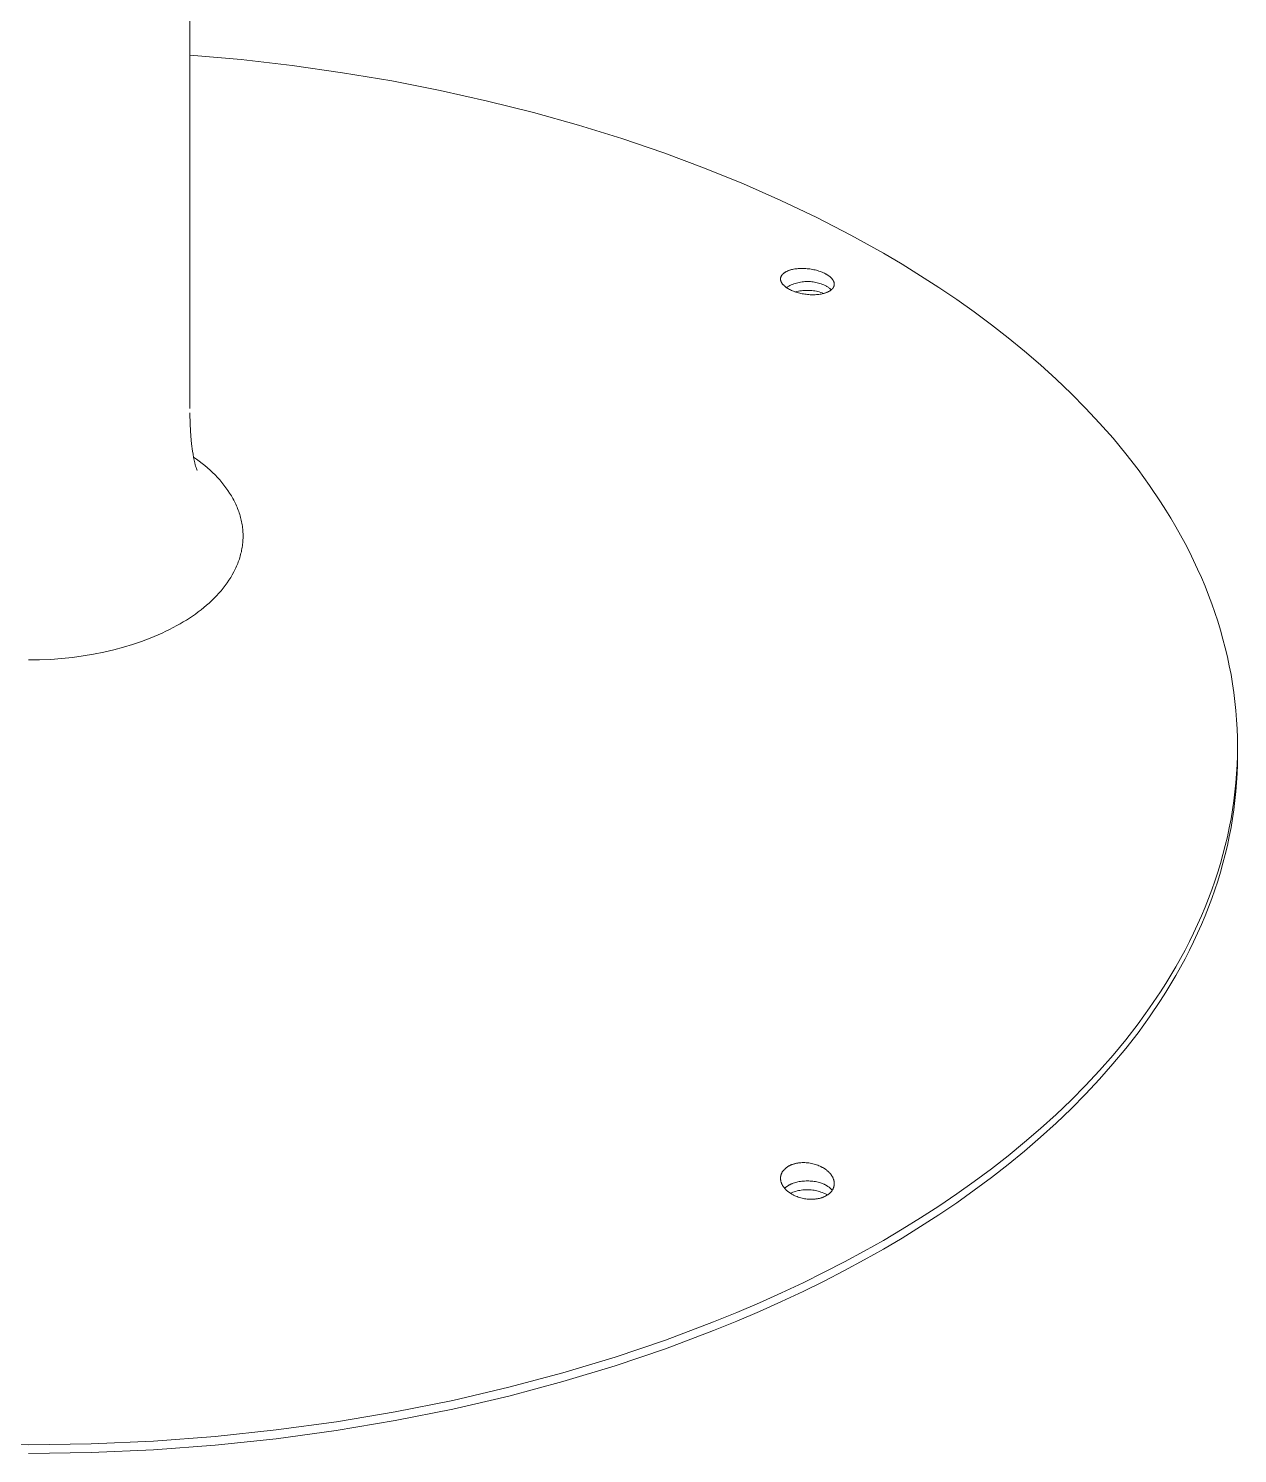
# Model space of a CAD drawing. Header units: millimetres. Extents: x -397 to 2955, y -22 to 2256.
# Drawn here: x 2442.2 to 2640.3, y 121.1 to 354.6 of the extents above; entities that cross this region are included whole.
import ezdxf

# ---------------------------------------------------------------- set-up
doc = ezdxf.new("R2010")
doc.units = ezdxf.units.MM
doc.layers.add('ZANO_R', color=7, linetype='Continuous', lineweight=0)

msp = doc.modelspace()

# ---------------------------------------------------------------- linework, layer by layer
at = {"layer": 'ZANO_R'}
for p, q in [((2468.6, 552.33), (2468.6, 292.35)), ((2477.04, 349.54), (2468.6, 350.3)), ((2485.39, 348.57), (2477.04, 349.54)), ((2493.62, 347.4), (2485.39, 348.57)), ((2501.71, 346.04), (2493.62, 347.4)), ((2509.64, 344.49), (2501.71, 346.04)), ((2517.39, 342.76), (2509.64, 344.49)), ((2524.95, 340.86), (2517.39, 342.76)), ((2532.3, 338.8), (2524.95, 340.86)), ((2539.42, 336.6), (2532.3, 338.8)), ((2546.31, 334.25), (2539.42, 336.6)), ((2552.96, 331.77), (2546.31, 334.25)), ((2559.35, 329.17), (2552.96, 331.77)), ((2565.48, 326.47), (2559.35, 329.17)), ((2571.35, 323.67), (2565.48, 326.47)), ((2576.95, 320.78), (2571.35, 323.67)), ((2582.27, 317.82), (2576.95, 320.78)), ((2582.28, 317.82), (2585.35, 316)), ((2567.93, 315.26), (2568.13, 315.28)), ((2568.13, 315.28), (2568.33, 315.3)), ((2568.33, 315.3), (2568.53, 315.31)), ((2568.53, 315.31), (2568.74, 315.32)), ((2568.74, 315.32), (2568.95, 315.32)), ((2568.95, 315.32), (2569.16, 315.32)), ((2569.16, 315.32), (2569.37, 315.31)), ((2569.37, 315.31), (2569.59, 315.3)), ((2569.59, 315.3), (2569.81, 315.28)), ((2569.81, 315.28), (2570.03, 315.26)), ((2585.35, 316), (2588.38, 314.13)), ((2565.42, 313.66), (2565.43, 313.68)), ((2565.42, 313.63), (2565.42, 313.66)), ((2565.42, 313.61), (2565.42, 313.63)), ((2565.42, 313.58), (2565.42, 313.61)), ((2565.42, 313.55), (2565.42, 313.58)), ((2565.42, 313.53), (2565.42, 313.55)), ((2565.43, 313.5), (2565.42, 313.53)), ((2565.43, 313.74), (2565.44, 313.76)), ((2565.43, 313.71), (2565.43, 313.74)), ((2565.43, 313.68), (2565.43, 313.71)), ((2565.43, 313.47), (2565.43, 313.5)), ((2565.43, 313.45), (2565.43, 313.47)), ((2565.44, 313.42), (2565.43, 313.45)), ((2565.44, 313.79), (2565.45, 313.81)), ((2565.44, 313.76), (2565.44, 313.79)), ((2565.44, 313.39), (2565.44, 313.42)), ((2565.45, 313.37), (2565.44, 313.39)), ((2565.45, 313.84), (2565.46, 313.86)), ((2565.45, 313.81), (2565.45, 313.84)), ((2565.45, 313.34), (2565.45, 313.37)), ((2565.46, 313.32), (2565.45, 313.34)), ((2565.46, 313.86), (2565.47, 313.89)), ((2565.47, 313.29), (2565.46, 313.32)), ((2565.47, 313.91), (2565.48, 313.94)), ((2565.47, 313.89), (2565.47, 313.91)), ((2565.48, 313.26), (2565.47, 313.29)), ((2565.48, 313.94), (2565.49, 313.96)), ((2565.48, 313.24), (2565.48, 313.26)), ((2565.49, 313.21), (2565.48, 313.24)), ((2565.49, 313.96), (2565.5, 313.98)), ((2565.5, 313.18), (2565.49, 313.21)), ((2565.5, 313.98), (2565.51, 314.01)), ((2565.52, 313.16), (2565.5, 313.18)), ((2565.51, 314.01), (2565.52, 314.03)), ((2565.52, 314.03), (2565.53, 314.06)), ((2565.53, 313.13), (2565.52, 313.16)), ((2565.53, 314.06), (2565.55, 314.08)), ((2565.54, 313.1), (2565.53, 313.13)), ((2565.55, 313.08), (2565.54, 313.1)), ((2565.55, 314.08), (2565.56, 314.1)), ((2565.56, 313.05), (2565.55, 313.08)), ((2565.56, 314.1), (2565.57, 314.13)), ((2565.58, 313.02), (2565.56, 313.05)), ((2565.57, 314.13), (2565.59, 314.15)), ((2565.59, 313), (2565.58, 313.02)), ((2565.59, 314.15), (2565.6, 314.17)), ((2565.61, 312.97), (2565.59, 313)), ((2565.6, 314.17), (2565.62, 314.2)), ((2565.62, 312.95), (2565.61, 312.97)), ((2565.62, 314.2), (2565.63, 314.22)), ((2565.64, 312.92), (2565.62, 312.95)), ((2565.63, 314.22), (2565.65, 314.24)), ((2565.65, 314.24), (2565.67, 314.27)), ((2565.67, 314.27), (2565.68, 314.29)), ((2565.68, 314.29), (2565.7, 314.31)), ((2565.7, 314.31), (2565.72, 314.33)), ((2565.72, 314.33), (2565.74, 314.35)), ((2565.74, 314.35), (2565.76, 314.38)), ((2565.76, 314.38), (2565.78, 314.4)), ((2565.78, 314.4), (2565.8, 314.42)), ((2565.8, 314.42), (2565.83, 314.44)), ((2565.83, 314.44), (2565.85, 314.46)), ((2565.85, 314.46), (2565.9, 314.5)), ((2565.9, 314.5), (2565.95, 314.54)), ((2565.95, 314.54), (2566, 314.58)), ((2566, 314.58), (2566.05, 314.62)), ((2566.05, 314.62), (2566.11, 314.66)), ((2566.11, 314.66), (2566.17, 314.7)), ((2566.17, 314.7), (2566.23, 314.73)), ((2566.23, 314.73), (2566.29, 314.77)), ((2566.29, 314.77), (2566.35, 314.8)), ((2566.35, 314.8), (2566.42, 314.84)), ((2566.42, 314.84), (2566.49, 314.87)), ((2566.49, 314.87), (2566.56, 314.9)), ((2566.56, 314.9), (2566.64, 314.93)), ((2566.64, 314.93), (2566.71, 314.96)), ((2566.71, 314.96), (2566.79, 314.99)), ((2566.79, 314.99), (2566.87, 315.02)), ((2566.87, 315.02), (2566.95, 315.05)), ((2566.95, 315.05), (2567.03, 315.07)), ((2567.03, 315.07), (2567.12, 315.09)), ((2567.12, 315.09), (2567.2, 315.12)), ((2567.2, 315.12), (2567.38, 315.16)), ((2567.38, 315.16), (2567.56, 315.2)), ((2567.56, 315.2), (2567.74, 315.23)), ((2567.74, 315.23), (2567.93, 315.26)), ((2568.26, 312.98), (2568.04, 312.92)), ((2568.49, 313.03), (2568.26, 312.98)), ((2568.71, 313.07), (2568.49, 313.03)), ((2568.94, 313.11), (2568.71, 313.07)), ((2569.17, 313.14), (2568.94, 313.11)), ((2569.39, 313.16), (2569.17, 313.14)), ((2569.62, 313.17), (2569.39, 313.16)), ((2569.85, 313.17), (2569.62, 313.17)), ((2570.08, 313.17), (2569.85, 313.17)), ((2570.03, 315.26), (2570.24, 315.23)), ((2570.31, 313.16), (2570.08, 313.17)), ((2570.24, 315.23), (2570.46, 315.2)), ((2570.54, 313.14), (2570.31, 313.16)), ((2570.46, 315.2), (2570.67, 315.16)), ((2570.76, 313.11), (2570.54, 313.14)), ((2570.67, 315.16), (2570.88, 315.11)), ((2570.99, 313.07), (2570.76, 313.11)), ((2570.88, 315.11), (2571.09, 315.07)), ((2571.22, 313.03), (2570.99, 313.07)), ((2571.09, 315.07), (2571.3, 315.02)), ((2571.44, 312.98), (2571.22, 313.03)), ((2571.3, 315.02), (2571.5, 314.96)), ((2571.66, 312.92), (2571.44, 312.98)), ((2571.5, 314.96), (2571.7, 314.9)), ((2571.7, 314.9), (2571.89, 314.83)), ((2571.89, 314.83), (2572.08, 314.76)), ((2572.08, 314.76), (2572.26, 314.69)), ((2572.26, 314.69), (2572.44, 314.61)), ((2572.44, 314.61), (2572.61, 314.53)), ((2572.61, 314.53), (2572.78, 314.45)), ((2572.78, 314.45), (2572.86, 314.4)), ((2572.86, 314.4), (2572.94, 314.36)), ((2573.02, 314.31), (2572.94, 314.36)), ((2573.09, 314.27), (2573.02, 314.31)), ((2573.16, 314.22), (2573.09, 314.27)), ((2573.23, 314.17), (2573.16, 314.22)), ((2573.3, 314.13), (2573.23, 314.17)), ((2573.37, 314.08), (2573.3, 314.13)), ((2573.43, 314.03), (2573.37, 314.08)), ((2573.49, 313.98), (2573.43, 314.03)), ((2573.55, 313.93), (2573.49, 313.98)), ((2573.61, 313.88), (2573.55, 313.93)), ((2573.66, 313.83), (2573.61, 313.88)), ((2573.71, 313.78), (2573.66, 313.83)), ((2573.76, 313.73), (2573.71, 313.78)), ((2573.81, 313.68), (2573.76, 313.73)), ((2573.86, 313.63), (2573.81, 313.68)), ((2573.9, 313.57), (2573.86, 313.63)), ((2573.94, 313.52), (2573.9, 313.57)), ((2573.97, 313.47), (2573.94, 313.52)), ((2574.01, 313.42), (2573.97, 313.47)), ((2574.03, 313.39), (2574.01, 313.42)), ((2574.04, 313.36), (2574.03, 313.39)), ((2574.06, 313.34), (2574.04, 313.36)), ((2574.07, 313.31), (2574.06, 313.34)), ((2574.09, 313.28), (2574.07, 313.31)), ((2574.1, 313.26), (2574.09, 313.28)), ((2574.11, 313.23), (2574.1, 313.26)), ((2574.12, 313.21), (2574.11, 313.23)), ((2574.13, 313.18), (2574.12, 313.21)), ((2574.15, 313.15), (2574.13, 313.18)), ((2574.16, 313.13), (2574.15, 313.15)), ((2574.17, 313.1), (2574.16, 313.13)), ((2574.17, 313.07), (2574.17, 313.1)), ((2574.18, 313.05), (2574.17, 313.07)), ((2574.19, 313.02), (2574.18, 313.05)), ((2574.2, 312.99), (2574.19, 313.02)), ((2574.2, 312.97), (2574.2, 312.99)), ((2574.21, 312.94), (2574.2, 312.97)), ((2588.38, 314.13), (2591.37, 312.2)), ((2565.68, 312.87), (2565.64, 312.92)), ((2565.71, 312.82), (2565.68, 312.87)), ((2565.75, 312.76), (2565.71, 312.82)), ((2565.79, 312.71), (2565.75, 312.76)), ((2565.84, 312.66), (2565.79, 312.71)), ((2565.89, 312.61), (2565.84, 312.66)), ((2565.94, 312.56), (2565.89, 312.61)), ((2565.99, 312.51), (2565.94, 312.56)), ((2566.04, 312.46), (2565.99, 312.51)), ((2566.1, 312.41), (2566.04, 312.46)), ((2566.16, 312.36), (2566.1, 312.41)), ((2566.22, 312.31), (2566.16, 312.36)), ((2566.28, 312.26), (2566.22, 312.31)), ((2566.35, 312.21), (2566.28, 312.26)), ((2566.42, 312.16), (2566.35, 312.21)), ((2566.56, 312.32), (2566.37, 312.2)), ((2566.49, 312.12), (2566.42, 312.16)), ((2566.56, 312.07), (2566.49, 312.12)), ((2566.77, 312.42), (2566.56, 312.32)), ((2566.63, 312.03), (2566.56, 312.07)), ((2566.71, 311.98), (2566.63, 312.03)), ((2566.71, 311.98), (2566.87, 311.89)), ((2566.97, 312.52), (2566.77, 312.42)), ((2566.87, 311.89), (2567.04, 311.81)), ((2567.18, 312.62), (2566.97, 312.52)), ((2567.04, 311.81), (2567.21, 311.73)), ((2567.39, 312.71), (2567.18, 312.62)), ((2567.21, 311.73), (2567.39, 311.65)), ((2567.61, 312.79), (2567.39, 312.71)), ((2567.39, 311.65), (2567.57, 311.57)), ((2567.57, 311.57), (2567.76, 311.5)), ((2567.82, 312.86), (2567.61, 312.79)), ((2567.76, 311.5), (2567.95, 311.44)), ((2568.04, 312.92), (2567.82, 312.86)), ((2568.11, 311.53), (2567.87, 311.47)), ((2567.95, 311.44), (2568.15, 311.38)), ((2568.35, 311.58), (2568.11, 311.53)), ((2568.15, 311.38), (2568.35, 311.32)), ((2568.59, 311.63), (2568.35, 311.58)), ((2568.35, 311.32), (2568.56, 311.27)), ((2568.56, 311.27), (2568.77, 311.22)), ((2568.84, 311.67), (2568.59, 311.63)), ((2568.77, 311.22), (2568.98, 311.18)), ((2569.08, 311.7), (2568.84, 311.67)), ((2568.98, 311.18), (2569.19, 311.14)), ((2569.33, 311.72), (2569.08, 311.7)), ((2569.19, 311.14), (2569.41, 311.11)), ((2569.57, 311.73), (2569.33, 311.72)), ((2569.41, 311.11), (2569.62, 311.08)), ((2569.82, 311.73), (2569.57, 311.73)), ((2569.62, 311.08), (2569.84, 311.05)), ((2570.07, 311.73), (2569.82, 311.73)), ((2569.84, 311.05), (2570.06, 311.03)), ((2570.06, 311.03), (2570.28, 311.02)), ((2570.32, 311.72), (2570.07, 311.73)), ((2570.28, 311.02), (2570.49, 311.01)), ((2570.56, 311.69), (2570.32, 311.72)), ((2570.49, 311.01), (2570.7, 311.01)), ((2570.81, 311.66), (2570.56, 311.69)), ((2570.7, 311.01), (2570.91, 311.01)), ((2571.05, 311.63), (2570.81, 311.66)), ((2570.91, 311.01), (2571.12, 311.02)), ((2571.29, 311.58), (2571.05, 311.63)), ((2571.12, 311.02), (2571.32, 311.03)), ((2571.53, 311.52), (2571.29, 311.58)), ((2571.32, 311.03), (2571.52, 311.05)), ((2571.52, 311.05), (2571.72, 311.07)), ((2571.77, 311.46), (2571.53, 311.52)), ((2571.88, 312.86), (2571.66, 312.92)), ((2571.72, 311.07), (2571.91, 311.1)), ((2572.01, 311.39), (2571.77, 311.46)), ((2572.1, 312.79), (2571.88, 312.86)), ((2571.91, 311.1), (2572.09, 311.13)), ((2572.24, 311.31), (2572.01, 311.39)), ((2572.09, 311.13), (2572.27, 311.17)), ((2572.31, 312.71), (2572.1, 312.79)), ((2572.47, 311.22), (2572.24, 311.31)), ((2572.27, 311.17), (2572.45, 311.21)), ((2572.52, 312.62), (2572.31, 312.71)), ((2572.45, 311.21), (2572.53, 311.24)), ((2572.73, 312.53), (2572.52, 312.62)), ((2572.53, 311.24), (2572.62, 311.26)), ((2572.62, 311.26), (2572.7, 311.29)), ((2572.7, 311.29), (2572.78, 311.31)), ((2572.94, 312.43), (2572.73, 312.53)), ((2572.78, 311.31), (2572.86, 311.34)), ((2572.86, 311.34), (2572.94, 311.37)), ((2573.03, 312.37), (2572.94, 312.43)), ((2572.94, 311.37), (2573.01, 311.4)), ((2573.01, 311.4), (2573.09, 311.43)), ((2573.13, 312.31), (2573.03, 312.37)), ((2573.09, 311.43), (2573.16, 311.46)), ((2573.22, 312.25), (2573.13, 312.31)), ((2573.16, 311.46), (2573.23, 311.49)), ((2573.31, 312.18), (2573.22, 312.25)), ((2573.23, 311.49), (2573.3, 311.53)), ((2573.3, 311.53), (2573.36, 311.56)), ((2573.4, 312.11), (2573.31, 312.18)), ((2573.36, 311.56), (2573.42, 311.6)), ((2573.49, 312.04), (2573.4, 312.11)), ((2573.42, 311.6), (2573.48, 311.63)), ((2573.48, 311.63), (2573.54, 311.67)), ((2573.57, 311.96), (2573.49, 312.04)), ((2573.54, 311.67), (2573.6, 311.71)), ((2573.65, 311.89), (2573.57, 311.96)), ((2573.6, 311.71), (2573.65, 311.75)), ((2573.73, 311.81), (2573.65, 311.89)), ((2573.65, 311.75), (2573.7, 311.79)), ((2573.7, 311.79), (2573.75, 311.83)), ((2573.75, 311.83), (2573.8, 311.87)), ((2573.8, 311.87), (2573.82, 311.89)), ((2573.82, 311.89), (2573.85, 311.91)), ((2573.85, 311.91), (2573.87, 311.93)), ((2573.87, 311.93), (2573.89, 311.96)), ((2573.89, 311.96), (2573.91, 311.98)), ((2573.91, 311.98), (2573.93, 312)), ((2573.93, 312), (2573.95, 312.02)), ((2573.95, 312.02), (2573.97, 312.04)), ((2573.97, 312.04), (2573.98, 312.07)), ((2573.98, 312.07), (2574, 312.09)), ((2574, 312.09), (2574.02, 312.11)), ((2574.02, 312.11), (2574.03, 312.13)), ((2574.03, 312.13), (2574.05, 312.16)), ((2574.05, 312.16), (2574.06, 312.18)), ((2574.06, 312.18), (2574.08, 312.2)), ((2574.08, 312.2), (2574.09, 312.23)), ((2574.09, 312.23), (2574.1, 312.25)), ((2574.1, 312.25), (2574.12, 312.28)), ((2574.12, 312.28), (2574.13, 312.3)), ((2574.13, 312.3), (2574.14, 312.32)), ((2574.14, 312.32), (2574.15, 312.35)), ((2574.15, 312.35), (2574.16, 312.37)), ((2574.16, 312.37), (2574.17, 312.4)), ((2574.17, 312.4), (2574.18, 312.42)), ((2574.18, 312.42), (2574.19, 312.45)), ((2574.19, 312.47), (2574.2, 312.5)), ((2574.19, 312.45), (2574.19, 312.47)), ((2574.2, 312.52), (2574.21, 312.55)), ((2574.2, 312.5), (2574.2, 312.52)), ((2574.21, 312.91), (2574.21, 312.94)), ((2574.22, 312.89), (2574.21, 312.91)), ((2574.21, 312.57), (2574.22, 312.6)), ((2574.21, 312.55), (2574.21, 312.57)), ((2574.22, 312.86), (2574.22, 312.89)), ((2574.22, 312.83), (2574.22, 312.86)), ((2574.23, 312.81), (2574.22, 312.83)), ((2574.22, 312.65), (2574.23, 312.68)), ((2574.22, 312.62), (2574.22, 312.65)), ((2574.22, 312.6), (2574.22, 312.62)), ((2574.23, 312.78), (2574.23, 312.81)), ((2574.23, 312.76), (2574.23, 312.78)), ((2574.23, 312.73), (2574.23, 312.76)), ((2574.23, 312.7), (2574.23, 312.73)), ((2574.23, 312.68), (2574.23, 312.7)), ((2591.37, 312.2), (2594.3, 310.22)), ((2594.3, 310.22), (2597.18, 308.19)), ((2597.18, 308.19), (2599.99, 306.09)), ((2599.99, 306.09), (2602.75, 303.95)), ((2602.75, 303.95), (2605.43, 301.75)), ((2605.43, 301.75), (2608.05, 299.5)), ((2608.05, 299.5), (2610.59, 297.19)), ((2610.59, 297.19), (2613.04, 294.84)), ((2613.04, 294.84), (2615.42, 292.44)), ((2468.59, 292.62), (2468.6, 292.35)), ((2615.42, 292.44), (2617.71, 289.99)), ((2468.6, 291.68), (2468.66, 289.75)), ((2468.66, 289.75), (2468.79, 287.83)), ((2617.71, 289.99), (2619.91, 287.49)), ((2468.79, 287.83), (2468.91, 286.55)), ((2619.91, 287.49), (2622.01, 284.95)), ((2468.91, 286.55), (2469.06, 285.39)), ((2469.06, 285.39), (2469.14, 284.86)), ((2622.01, 284.95), (2624.01, 282.36)), ((2469.14, 284.86), (2469.23, 284.35)), ((2469.7, 284.08), (2469.22, 284.41)), ((2469.23, 284.35), (2469.33, 283.88)), ((2469.33, 283.88), (2469.43, 283.45)), ((2469.43, 283.45), (2469.5, 283.16)), ((2469.5, 283.16), (2469.57, 282.92)), ((2469.57, 282.92), (2469.63, 282.71)), ((2469.63, 282.71), (2469.69, 282.54)), ((2470.17, 283.73), (2469.7, 284.08)), ((2470.62, 283.37), (2470.17, 283.73)), ((2471.07, 283.01), (2470.62, 283.37)), ((2471.51, 282.64), (2471.07, 283.01)), ((2471.93, 282.26), (2471.51, 282.64)), ((2469.69, 282.54), (2469.74, 282.4)), ((2469.74, 282.4), (2469.78, 282.3)), ((2469.78, 282.3), (2469.81, 282.23)), ((2469.81, 282.23), (2469.83, 282.18)), ((2469.83, 282.18), (2469.83, 282.18)), ((2469.83, 282.18), (2469.83, 282.18)), ((2469.83, 282.18), (2469.83, 282.18)), ((2469.83, 282.18), (2469.83, 282.18)), ((2469.83, 282.18), (2469.83, 282.18)), ((2469.83, 282.18), (2469.83, 282.18)), ((2469.83, 282.18), (2469.83, 282.18)), ((2469.83, 282.18), (2469.83, 282.18)), ((2469.83, 282.18), (2469.83, 282.18)), ((2469.83, 282.18), (2469.83, 282.18)), ((2469.83, 282.18), (2469.83, 282.18)), ((2469.83, 282.18), (2469.83, 282.18)), ((2469.83, 282.18), (2469.83, 282.18)), ((2469.83, 282.18), (2469.83, 282.18)), ((2469.83, 282.18), (2469.83, 282.18)), ((2469.83, 282.18), (2469.83, 282.18)), ((2469.83, 282.18), (2469.83, 282.18)), ((2469.83, 282.18), (2469.83, 282.18)), ((2469.83, 282.18), (2469.83, 282.18)), ((2469.83, 282.18), (2469.83, 282.18)), ((2469.83, 282.18), (2469.83, 282.18)), ((2469.83, 282.18), (2469.83, 282.18)), ((2469.83, 282.18), (2469.83, 282.18)), ((2469.83, 282.18), (2469.83, 282.18)), ((2469.83, 282.18), (2469.83, 282.18)), ((2469.83, 282.18), (2469.83, 282.18)), ((2469.83, 282.18), (2469.83, 282.18)), ((2469.83, 282.18), (2469.83, 282.18)), ((2469.83, 282.18), (2469.83, 282.18)), ((2469.83, 282.18), (2469.83, 282.18)), ((2469.83, 282.18), (2469.83, 282.18)), ((2469.83, 282.18), (2469.83, 282.18)), ((2469.83, 282.18), (2469.83, 282.18)), ((2469.83, 282.18), (2469.83, 282.18)), ((2469.83, 282.18), (2469.83, 282.18)), ((2469.83, 282.18), (2469.83, 282.18)), ((2469.83, 282.18), (2469.83, 282.18)), ((2469.83, 282.18), (2469.83, 282.18)), ((2469.83, 282.18), (2469.83, 282.18)), ((2469.83, 282.18), (2469.83, 282.18)), ((2472.35, 281.87), (2471.93, 282.26)), ((2472.75, 281.47), (2472.35, 281.87)), ((2473.13, 281.07), (2472.75, 281.47)), ((2473.51, 280.66), (2473.13, 281.07)), ((2473.86, 280.24), (2473.51, 280.66)), ((2624.01, 282.36), (2625.91, 279.74)), ((2474.21, 279.81), (2473.86, 280.24)), ((2474.53, 279.38), (2474.21, 279.81)), ((2474.85, 278.95), (2474.53, 279.38)), ((2475.14, 278.5), (2474.85, 278.95)), ((2475.42, 278.05), (2475.14, 278.5)), ((2475.68, 277.6), (2475.42, 278.05)), ((2625.91, 279.74), (2627.71, 277.07)), ((2475.8, 277.37), (2475.68, 277.6)), ((2475.92, 277.14), (2475.8, 277.37)), ((2476.04, 276.9), (2475.92, 277.14)), ((2476.15, 276.67), (2476.04, 276.9)), ((2476.25, 276.44), (2476.15, 276.67)), ((2476.36, 276.2), (2476.25, 276.44)), ((2476.45, 275.97), (2476.36, 276.2)), ((2476.54, 275.73), (2476.45, 275.97)), ((2476.63, 275.49), (2476.54, 275.73)), ((2627.71, 277.07), (2628.57, 275.73)), ((2628.57, 275.73), (2629.4, 274.37)), ((2476.71, 275.25), (2476.63, 275.49)), ((2476.79, 275.01), (2476.71, 275.25)), ((2476.86, 274.77), (2476.79, 275.01)), ((2476.93, 274.53), (2476.86, 274.77)), ((2476.99, 274.29), (2476.93, 274.53)), ((2477.04, 274.05), (2476.99, 274.29)), ((2477.1, 273.8), (2477.04, 274.05)), ((2477.14, 273.56), (2477.1, 273.8)), ((2477.18, 273.31), (2477.14, 273.56)), ((2477.22, 273.07), (2477.18, 273.31)), ((2629.4, 274.37), (2630.2, 273)), ((2477.25, 272.83), (2477.22, 273.07)), ((2477.28, 272.58), (2477.25, 272.83)), ((2477.3, 272.33), (2477.28, 272.58)), ((2477.32, 272.09), (2477.3, 272.33)), ((2477.33, 271.84), (2477.32, 272.09)), ((2477.32, 270.86), (2477.33, 271.11)), ((2477.33, 271.6), (2477.33, 271.84)), ((2477.33, 271.35), (2477.33, 271.6)), ((2477.33, 271.11), (2477.33, 271.35)), ((2630.2, 273), (2630.97, 271.63)), ((2630.97, 271.63), (2631.72, 270.25)), ((2476.94, 268.42), (2477, 268.66)), ((2477, 268.66), (2477.06, 268.9)), ((2477.06, 268.9), (2477.11, 269.15)), ((2477.11, 269.15), (2477.15, 269.39)), ((2477.15, 269.39), (2477.19, 269.63)), ((2477.19, 269.63), (2477.23, 269.88)), ((2477.23, 269.88), (2477.26, 270.12)), ((2477.26, 270.12), (2477.28, 270.37)), ((2477.28, 270.37), (2477.3, 270.61)), ((2477.3, 270.61), (2477.32, 270.86)), ((2631.72, 270.25), (2632.44, 268.86)), ((2632.44, 268.86), (2633.12, 267.46)), ((2476.07, 266.04), (2476.17, 266.27)), ((2476.17, 266.27), (2476.28, 266.51)), ((2476.28, 266.51), (2476.38, 266.74)), ((2476.38, 266.74), (2476.47, 266.98)), ((2476.47, 266.98), (2476.56, 267.22)), ((2476.56, 267.22), (2476.65, 267.46)), ((2476.65, 267.46), (2476.73, 267.69)), ((2476.73, 267.69), (2476.8, 267.93)), ((2476.8, 267.93), (2476.88, 268.18)), ((2476.88, 268.18), (2476.94, 268.42)), ((2633.12, 267.46), (2633.78, 266.06)), ((2474.73, 263.78), (2475.03, 264.22)), ((2475.03, 264.22), (2475.32, 264.67)), ((2475.32, 264.67), (2475.58, 265.12)), ((2475.58, 265.12), (2475.83, 265.58)), ((2475.83, 265.58), (2475.95, 265.81)), ((2475.95, 265.81), (2476.07, 266.04)), ((2633.78, 266.06), (2634.41, 264.65)), ((2634.41, 264.65), (2635, 263.23)), ((2472.59, 261.27), (2472.99, 261.67)), ((2472.99, 261.67), (2473.36, 262.08)), ((2473.36, 262.08), (2473.73, 262.49)), ((2473.73, 262.49), (2474.08, 262.91)), ((2474.08, 262.91), (2474.41, 263.34)), ((2474.41, 263.34), (2474.73, 263.78)), ((2635, 263.23), (2635.57, 261.8)), ((2635.57, 261.8), (2636.11, 260.37)), ((2469.99, 259.03), (2470.45, 259.38)), ((2470.45, 259.38), (2470.9, 259.74)), ((2470.9, 259.74), (2471.34, 260.11)), ((2471.34, 260.11), (2471.77, 260.49)), ((2471.77, 260.49), (2472.19, 260.87)), ((2472.19, 260.87), (2472.59, 261.27)), ((2636.11, 260.37), (2636.61, 258.93)), ((2466.48, 256.78), (2467.04, 257.09)), ((2467.04, 257.09), (2467.55, 257.39)), ((2467.55, 257.39), (2468.05, 257.7)), ((2468.05, 257.7), (2468.55, 258.02)), ((2468.55, 258.02), (2469.04, 258.35)), ((2469.04, 258.35), (2469.52, 258.68)), ((2469.52, 258.68), (2469.99, 259.03)), ((2636.61, 258.93), (2637.08, 257.49)), ((2637.08, 257.49), (2637.52, 256.04)), ((2460.7, 254.19), (2462.1, 254.72)), ((2462.1, 254.72), (2462.77, 254.99)), ((2462.77, 254.99), (2463.43, 255.28)), ((2463.43, 255.28), (2464.08, 255.56)), ((2464.08, 255.56), (2464.7, 255.86)), ((2464.7, 255.86), (2465.31, 256.16)), ((2465.31, 256.16), (2465.9, 256.47)), ((2465.9, 256.47), (2466.48, 256.78)), ((2637.52, 256.04), (2637.93, 254.59)), ((2637.93, 254.59), (2638.31, 253.14)), ((2452.84, 252.1), (2454.51, 252.44)), ((2454.51, 252.44), (2456.14, 252.82)), ((2456.14, 252.82), (2457.72, 253.24)), ((2457.72, 253.24), (2459.24, 253.7)), ((2459.24, 253.7), (2460.7, 254.19)), ((2638.31, 253.14), (2638.66, 251.68)), ((2442.17, 251.15), (2443.99, 251.17)), ((2443.99, 251.17), (2445.81, 251.25)), ((2445.81, 251.25), (2447.6, 251.39)), ((2447.6, 251.39), (2449.38, 251.58)), ((2449.38, 251.58), (2451.13, 251.81)), ((2451.13, 251.81), (2452.84, 252.1)), ((2638.66, 251.68), (2638.97, 250.21)), ((2638.97, 250.21), (2639.25, 248.75)), ((2639.25, 248.75), (2639.5, 247.27)), ((2639.5, 247.27), (2639.71, 245.8)), ((2639.71, 245.8), (2639.89, 244.33)), ((2639.89, 244.33), (2640.04, 242.85)), ((2640.04, 242.85), (2640.16, 241.37)), ((2640.16, 241.37), (2640.24, 239.89)), ((2640.24, 239.89), (2640.29, 238.41)), ((2640.29, 238.41), (2640.31, 236.93)), ((2640.31, 236.93), (2640.29, 235.45)), ((2640.31, 236.21), (2640.31, 235.5)), ((2640.24, 233.97), (2640.16, 232.49)), ((2640.29, 235.45), (2640.24, 233.97)), ((2640.29, 234.02), (2640.24, 232.53)), ((2640.31, 235.5), (2640.29, 234.02)), ((2640.16, 232.49), (2640.04, 231.01)), ((2640.24, 232.53), (2640.16, 231.06)), ((2639.89, 229.54), (2639.71, 228.06)), ((2640.04, 231.01), (2639.89, 229.54)), ((2640.04, 229.58), (2639.89, 228.1)), ((2640.16, 231.06), (2640.04, 229.58)), ((2639.5, 226.59), (2639.25, 225.12)), ((2639.71, 226.62), (2639.49, 225.15)), ((2639.71, 228.06), (2639.5, 226.59)), ((2639.89, 228.1), (2639.71, 226.62)), ((2639.25, 225.12), (2638.97, 223.65)), ((2639.49, 225.15), (2639.25, 223.68)), ((2638.66, 222.19), (2638.31, 220.73)), ((2638.97, 222.21), (2638.65, 220.75)), ((2638.97, 223.65), (2638.66, 222.19)), ((2639.25, 223.68), (2638.97, 222.21)), ((2638.31, 220.73), (2637.93, 219.27)), ((2638.65, 220.75), (2638.31, 219.29)), ((2637.52, 217.82), (2637.08, 216.37)), ((2637.93, 219.27), (2637.52, 217.82)), ((2637.93, 217.83), (2637.52, 216.38)), ((2638.31, 219.29), (2637.93, 217.83)), ((2636.61, 214.93), (2636.11, 213.49)), ((2637.08, 216.37), (2636.61, 214.93)), ((2637.08, 214.93), (2636.61, 213.49)), ((2637.52, 216.38), (2637.08, 214.93)), ((2636.11, 213.49), (2635.57, 212.06)), ((2636.61, 213.49), (2636.1, 212.06)), ((2635, 210.64), (2634.41, 209.22)), ((2635.57, 212.06), (2635, 210.64)), ((2635.57, 210.62), (2635, 209.2)), ((2636.1, 212.06), (2635.57, 210.62)), ((2634.41, 209.22), (2633.78, 207.81)), ((2635, 209.2), (2634.4, 207.78)), ((2633.12, 206.4), (2632.44, 205)), ((2633.78, 207.81), (2633.12, 206.4)), ((2633.78, 206.37), (2633.12, 204.97)), ((2634.4, 207.78), (2633.78, 206.37)), ((2631.72, 203.61), (2630.97, 202.23)), ((2632.43, 203.57), (2631.71, 202.18)), ((2632.44, 205), (2631.72, 203.61)), ((2633.12, 204.97), (2632.43, 203.57)), ((2630.2, 200.86), (2629.4, 199.49)), ((2630.97, 202.23), (2630.2, 200.86)), ((2631.71, 202.18), (2630.97, 200.8)), ((2629.4, 199.49), (2628.57, 198.14)), ((2630.2, 199.42), (2629.39, 198.06)), ((2630.97, 200.8), (2630.2, 199.42)), ((2627.71, 196.79), (2625.91, 194.12)), ((2628.57, 198.14), (2627.71, 196.79)), ((2628.56, 196.7), (2627.71, 195.35)), ((2629.39, 198.06), (2628.56, 196.7)), ((2625.91, 194.12), (2624.01, 191.5)), ((2627.71, 195.35), (2625.91, 192.69)), ((2625.91, 192.69), (2624.01, 190.06)), ((2624.01, 190.06), (2622, 187.48)), ((2624.01, 191.5), (2622.01, 188.91)), ((2622, 187.48), (2619.9, 184.94)), ((2622.01, 188.91), (2619.91, 186.37)), ((2619.9, 184.94), (2617.7, 182.44)), ((2619.91, 186.37), (2617.71, 183.87)), ((2617.71, 183.87), (2615.42, 181.42)), ((2617.7, 182.44), (2615.42, 179.99)), ((2615.42, 181.42), (2613.04, 179.02)), ((2615.42, 179.99), (2613.04, 177.59)), ((2613.04, 177.59), (2610.58, 175.23)), ((2613.04, 179.02), (2610.59, 176.67)), ((2610.58, 175.23), (2608.04, 172.93)), ((2610.59, 176.67), (2608.05, 174.36)), ((2608.05, 174.36), (2605.43, 172.11)), ((2608.04, 172.93), (2605.43, 170.68)), ((2605.43, 170.68), (2602.74, 168.48)), ((2605.43, 172.11), (2602.75, 169.91)), ((2566.71, 168.18), (2566.63, 168.14)), ((2566.79, 168.23), (2566.71, 168.18)), ((2566.87, 168.27), (2566.79, 168.23)), ((2566.95, 168.31), (2566.87, 168.27)), ((2567.04, 168.35), (2566.95, 168.31)), ((2567.12, 168.39), (2567.04, 168.35)), ((2567.21, 168.42), (2567.12, 168.39)), ((2567.3, 168.46), (2567.21, 168.42)), ((2567.39, 168.49), (2567.3, 168.46)), ((2567.48, 168.52), (2567.39, 168.49)), ((2567.57, 168.55), (2567.48, 168.52)), ((2567.67, 168.58), (2567.57, 168.55)), ((2567.76, 168.6), (2567.67, 168.58)), ((2567.86, 168.63), (2567.76, 168.6)), ((2567.95, 168.65), (2567.86, 168.63)), ((2568.05, 168.67), (2567.95, 168.65)), ((2568.15, 168.69), (2568.05, 168.67)), ((2568.25, 168.7), (2568.15, 168.69)), ((2568.35, 168.72), (2568.25, 168.7)), ((2568.46, 168.73), (2568.35, 168.72)), ((2568.56, 168.74), (2568.46, 168.73)), ((2568.66, 168.75), (2568.56, 168.74)), ((2568.77, 168.76), (2568.66, 168.75)), ((2568.98, 168.77), (2568.77, 168.76)), ((2569.19, 168.78), (2568.98, 168.77)), ((2569.41, 168.77), (2569.19, 168.78)), ((2569.62, 168.76), (2569.41, 168.77)), ((2569.84, 168.74), (2569.62, 168.76)), ((2570.06, 168.72), (2569.84, 168.74)), ((2570.28, 168.68), (2570.06, 168.72)), ((2570.49, 168.65), (2570.28, 168.68)), ((2570.7, 168.6), (2570.49, 168.65)), ((2570.91, 168.55), (2570.7, 168.6)), ((2571.12, 168.49), (2570.91, 168.55)), ((2571.32, 168.42), (2571.12, 168.49)), ((2571.52, 168.35), (2571.32, 168.42)), ((2571.72, 168.27), (2571.52, 168.35)), ((2571.91, 168.19), (2571.72, 168.27)), ((2572, 168.14), (2571.91, 168.19)), ((2602.75, 169.91), (2599.99, 167.77)), ((2602.74, 168.48), (2599.99, 166.33)), ((2565.43, 166.34), (2565.42, 166.3)), ((2565.42, 166.3), (2565.42, 166.26)), ((2565.42, 166.26), (2565.42, 166.23)), ((2565.42, 166.23), (2565.42, 166.19)), ((2565.42, 166.19), (2565.42, 166.15)), ((2565.42, 166.15), (2565.42, 166.12)), ((2565.42, 166.12), (2565.43, 166.08)), ((2565.44, 166.45), (2565.43, 166.41)), ((2565.43, 166.41), (2565.43, 166.37)), ((2565.43, 166.37), (2565.43, 166.34)), ((2565.43, 166.08), (2565.43, 166.04)), ((2565.43, 166.04), (2565.43, 166.01)), ((2565.43, 166.01), (2565.44, 165.97)), ((2565.45, 166.52), (2565.44, 166.48)), ((2565.44, 166.48), (2565.44, 166.45)), ((2565.44, 165.97), (2565.44, 165.93)), ((2565.44, 165.93), (2565.45, 165.9)), ((2565.46, 166.59), (2565.45, 166.56)), ((2565.45, 166.56), (2565.45, 166.52)), ((2565.45, 165.9), (2565.46, 165.82)), ((2565.47, 166.63), (2565.46, 166.59)), ((2565.46, 165.82), (2565.47, 165.75)), ((2565.48, 166.66), (2565.47, 166.63)), ((2565.49, 166.73), (2565.48, 166.7)), ((2565.48, 166.7), (2565.48, 166.66)), ((2565.5, 166.77), (2565.49, 166.73)), ((2565.52, 166.8), (2565.5, 166.77)), ((2565.53, 166.84), (2565.52, 166.8)), ((2565.54, 166.87), (2565.53, 166.84)), ((2565.55, 166.91), (2565.54, 166.87)), ((2565.56, 166.94), (2565.55, 166.91)), ((2565.58, 166.97), (2565.56, 166.94)), ((2565.59, 167.01), (2565.58, 166.97)), ((2565.61, 167.04), (2565.59, 167.01)), ((2565.62, 167.07), (2565.61, 167.04)), ((2565.64, 167.11), (2565.62, 167.07)), ((2565.66, 167.14), (2565.64, 167.11)), ((2565.68, 167.17), (2565.66, 167.14)), ((2565.71, 167.24), (2565.68, 167.17)), ((2565.75, 167.3), (2565.71, 167.24)), ((2565.79, 167.36), (2565.75, 167.3)), ((2565.84, 167.43), (2565.79, 167.36)), ((2565.89, 167.49), (2565.84, 167.43)), ((2565.94, 167.55), (2565.89, 167.49)), ((2565.99, 167.61), (2565.94, 167.55)), ((2566.04, 167.67), (2565.99, 167.61)), ((2566.1, 167.72), (2566.04, 167.67)), ((2566.16, 167.78), (2566.1, 167.72)), ((2566.22, 167.83), (2566.16, 167.78)), ((2566.28, 167.89), (2566.22, 167.83)), ((2566.35, 167.94), (2566.28, 167.89)), ((2566.42, 167.99), (2566.35, 167.94)), ((2566.49, 168.04), (2566.42, 167.99)), ((2566.56, 168.09), (2566.49, 168.04)), ((2566.63, 168.14), (2566.56, 168.09)), ((2572.09, 168.1), (2572, 168.14)), ((2572.18, 168.05), (2572.09, 168.1)), ((2572.27, 168), (2572.18, 168.05)), ((2572.36, 167.95), (2572.27, 168)), ((2572.45, 167.9), (2572.36, 167.95)), ((2572.53, 167.85), (2572.45, 167.9)), ((2572.62, 167.8), (2572.53, 167.85)), ((2572.7, 167.74), (2572.62, 167.8)), ((2572.78, 167.69), (2572.7, 167.74)), ((2572.86, 167.63), (2572.78, 167.69)), ((2572.94, 167.57), (2572.86, 167.63)), ((2573.01, 167.51), (2572.94, 167.57)), ((2573.09, 167.45), (2573.01, 167.51)), ((2573.16, 167.39), (2573.09, 167.45)), ((2573.23, 167.32), (2573.16, 167.39)), ((2573.3, 167.26), (2573.23, 167.32)), ((2573.36, 167.2), (2573.3, 167.26)), ((2573.42, 167.13), (2573.36, 167.2)), ((2573.48, 167.07), (2573.42, 167.13)), ((2573.54, 167), (2573.48, 167.07)), ((2573.6, 166.93), (2573.54, 167)), ((2573.65, 166.87), (2573.6, 166.93)), ((2573.7, 166.8), (2573.65, 166.87)), ((2573.75, 166.73), (2573.7, 166.8)), ((2573.8, 166.66), (2573.75, 166.73)), ((2573.85, 166.59), (2573.8, 166.66)), ((2573.89, 166.52), (2573.85, 166.59)), ((2573.93, 166.45), (2573.89, 166.52)), ((2573.97, 166.38), (2573.93, 166.45)), ((2574, 166.31), (2573.97, 166.38)), ((2574.03, 166.24), (2574, 166.31)), ((2574.06, 166.16), (2574.03, 166.24)), ((2574.09, 166.09), (2574.06, 166.16)), ((2574.12, 166.02), (2574.09, 166.09)), ((2574.14, 165.94), (2574.12, 166.02)), ((2574.16, 165.87), (2574.14, 165.94)), ((2574.18, 165.8), (2574.16, 165.87)), ((2599.99, 166.33), (2597.17, 164.24)), ((2599.99, 167.77), (2597.18, 165.68)), ((2565.47, 165.75), (2565.49, 165.67)), ((2565.49, 165.67), (2565.51, 165.6)), ((2565.51, 165.6), (2565.53, 165.53)), ((2565.53, 165.53), (2565.56, 165.45)), ((2565.56, 165.45), (2565.59, 165.38)), ((2565.59, 165.38), (2565.62, 165.31)), ((2565.62, 165.31), (2565.65, 165.24)), ((2565.65, 165.24), (2565.68, 165.17)), ((2565.68, 165.17), (2565.72, 165.09)), ((2565.72, 165.09), (2565.76, 165.02)), ((2565.76, 165.02), (2565.8, 164.95)), ((2565.8, 164.95), (2565.85, 164.88)), ((2565.85, 164.88), (2565.9, 164.81)), ((2565.9, 164.81), (2565.95, 164.75)), ((2565.95, 164.75), (2566, 164.68)), ((2566, 164.68), (2566.05, 164.61)), ((2566.05, 164.61), (2566.11, 164.54)), ((2566.15, 164.64), (2566.08, 164.57)), ((2566.11, 164.54), (2566.17, 164.48)), ((2566.23, 164.7), (2566.15, 164.64)), ((2566.17, 164.48), (2566.23, 164.41)), ((2566.31, 164.76), (2566.23, 164.7)), ((2566.23, 164.41), (2566.29, 164.35)), ((2566.29, 164.35), (2566.35, 164.28)), ((2566.38, 164.82), (2566.31, 164.76)), ((2566.35, 164.28), (2566.42, 164.22)), ((2566.46, 164.88), (2566.38, 164.82)), ((2566.42, 164.22), (2566.49, 164.16)), ((2566.54, 164.93), (2566.46, 164.88)), ((2566.49, 164.16), (2566.56, 164.09)), ((2566.63, 164.98), (2566.54, 164.93)), ((2566.56, 164.09), (2566.64, 164.03)), ((2566.71, 165.03), (2566.63, 164.98)), ((2566.64, 164.03), (2566.71, 163.97)), ((2566.78, 165.07), (2566.71, 165.03)), ((2566.71, 163.97), (2566.79, 163.92)), ((2566.85, 165.11), (2566.78, 165.07)), ((2566.79, 163.92), (2566.87, 163.86)), ((2566.93, 165.15), (2566.85, 165.11)), ((2566.87, 163.86), (2566.95, 163.8)), ((2567, 165.19), (2566.93, 165.15)), ((2566.95, 163.8), (2567.03, 163.75)), ((2567.08, 165.22), (2567, 165.19)), ((2567.24, 163.85), (2567.02, 163.76)), ((2567.03, 163.75), (2567.12, 163.69)), ((2567.16, 165.26), (2567.08, 165.22)), ((2567.12, 163.69), (2567.2, 163.64)), ((2567.25, 165.29), (2567.16, 165.26)), ((2567.2, 163.64), (2567.29, 163.59)), ((2567.45, 163.93), (2567.24, 163.85)), ((2567.33, 165.33), (2567.25, 165.29)), ((2567.29, 163.59), (2567.38, 163.54)), ((2567.51, 165.4), (2567.33, 165.33)), ((2567.38, 163.54), (2567.47, 163.49)), ((2567.68, 164.01), (2567.45, 163.93)), ((2567.47, 163.49), (2567.56, 163.45)), ((2567.69, 165.46), (2567.51, 165.4)), ((2567.9, 164.07), (2567.68, 164.01)), ((2567.88, 165.51), (2567.69, 165.46)), ((2568.08, 165.57), (2567.88, 165.51)), ((2568.13, 164.14), (2567.9, 164.07)), ((2568.28, 165.61), (2568.08, 165.57)), ((2568.35, 164.19), (2568.13, 164.14)), ((2568.49, 165.66), (2568.28, 165.61)), ((2568.58, 164.23), (2568.35, 164.19)), ((2568.7, 165.69), (2568.49, 165.66)), ((2568.82, 164.27), (2568.58, 164.23)), ((2568.92, 165.72), (2568.7, 165.69)), ((2569.05, 164.3), (2568.82, 164.27)), ((2569.15, 165.75), (2568.92, 165.72)), ((2569.28, 164.32), (2569.05, 164.3)), ((2569.37, 165.76), (2569.15, 165.75)), ((2569.52, 164.34), (2569.28, 164.32)), ((2569.6, 165.77), (2569.37, 165.76)), ((2569.75, 164.34), (2569.52, 164.34)), ((2569.83, 165.78), (2569.6, 165.77)), ((2569.98, 164.34), (2569.75, 164.34)), ((2570.05, 165.77), (2569.83, 165.78)), ((2570.22, 164.33), (2569.98, 164.34)), ((2570.28, 165.76), (2570.05, 165.77)), ((2570.45, 164.31), (2570.22, 164.33)), ((2570.5, 165.75), (2570.28, 165.76)), ((2570.69, 164.28), (2570.45, 164.31)), ((2570.73, 165.72), (2570.5, 165.75)), ((2570.92, 164.25), (2570.69, 164.28)), ((2570.95, 165.69), (2570.73, 165.72)), ((2571.15, 164.21), (2570.92, 164.25)), ((2571.16, 165.66), (2570.95, 165.69)), ((2571.38, 164.16), (2571.15, 164.21)), ((2571.37, 165.61), (2571.16, 165.66)), ((2571.57, 165.57), (2571.37, 165.61)), ((2571.6, 164.1), (2571.38, 164.16)), ((2571.77, 165.51), (2571.57, 165.57)), ((2571.83, 164.03), (2571.6, 164.1)), ((2571.96, 165.46), (2571.77, 165.51)), ((2572.05, 163.96), (2571.83, 164.03)), ((2572.14, 165.4), (2571.96, 165.46)), ((2572.27, 163.88), (2572.05, 163.96)), ((2572.32, 165.33), (2572.14, 165.4)), ((2572.49, 163.79), (2572.27, 163.88)), ((2572.4, 165.29), (2572.32, 165.33)), ((2572.49, 165.26), (2572.4, 165.29)), ((2572.57, 165.22), (2572.49, 165.26)), ((2572.7, 163.7), (2572.49, 163.79)), ((2572.65, 165.19), (2572.57, 165.22)), ((2572.72, 165.15), (2572.65, 165.19)), ((2572.91, 163.59), (2572.7, 163.7)), ((2572.8, 165.11), (2572.72, 165.15)), ((2572.87, 165.07), (2572.8, 165.11)), ((2572.94, 165.03), (2572.87, 165.07)), ((2573.12, 163.48), (2572.91, 163.59)), ((2573.03, 164.98), (2572.94, 165.03)), ((2573.12, 164.93), (2573.03, 164.98)), ((2573.09, 163.46), (2573.16, 163.51)), ((2573.2, 164.87), (2573.12, 164.93)), ((2573.16, 163.51), (2573.23, 163.56)), ((2573.29, 164.81), (2573.2, 164.87)), ((2573.23, 163.56), (2573.3, 163.61)), ((2573.37, 164.74), (2573.29, 164.81)), ((2573.3, 163.61), (2573.37, 163.66)), ((2573.45, 164.68), (2573.37, 164.74)), ((2573.37, 163.66), (2573.43, 163.72)), ((2573.43, 163.72), (2573.49, 163.77)), ((2573.53, 164.61), (2573.45, 164.68)), ((2573.49, 163.77), (2573.55, 163.83)), ((2573.61, 164.54), (2573.53, 164.61)), ((2573.55, 163.83), (2573.61, 163.88)), ((2573.68, 164.46), (2573.61, 164.54)), ((2573.61, 163.88), (2573.66, 163.94)), ((2573.66, 163.94), (2573.71, 164)), ((2573.75, 164.38), (2573.68, 164.46)), ((2573.71, 164), (2573.76, 164.06)), ((2573.82, 164.3), (2573.75, 164.38)), ((2573.76, 164.06), (2573.81, 164.12)), ((2573.81, 164.12), (2573.86, 164.18)), ((2573.88, 164.22), (2573.82, 164.3)), ((2573.86, 164.18), (2573.9, 164.25)), ((2573.9, 164.25), (2573.94, 164.31)), ((2573.94, 164.31), (2573.97, 164.38)), ((2573.97, 164.38), (2573.99, 164.41)), ((2573.99, 164.41), (2574.01, 164.44)), ((2574.01, 164.44), (2574.03, 164.47)), ((2574.03, 164.47), (2574.04, 164.51)), ((2574.04, 164.51), (2574.06, 164.54)), ((2574.06, 164.54), (2574.07, 164.57)), ((2574.07, 164.57), (2574.09, 164.61)), ((2574.09, 164.61), (2574.1, 164.64)), ((2574.1, 164.64), (2574.11, 164.68)), ((2574.11, 164.68), (2574.12, 164.71)), ((2574.12, 164.71), (2574.13, 164.75)), ((2574.13, 164.75), (2574.15, 164.78)), ((2574.15, 164.78), (2574.16, 164.82)), ((2574.16, 164.82), (2574.17, 164.85)), ((2574.17, 164.89), (2574.18, 164.92)), ((2574.17, 164.85), (2574.17, 164.89)), ((2574.19, 165.72), (2574.18, 165.8)), ((2574.18, 164.92), (2574.19, 164.96)), ((2574.2, 165.65), (2574.19, 165.72)), ((2574.19, 164.96), (2574.2, 164.99)), ((2574.21, 165.61), (2574.2, 165.65)), ((2574.2, 165.03), (2574.21, 165.06)), ((2574.2, 164.99), (2574.2, 165.03)), ((2574.21, 165.58), (2574.21, 165.61)), ((2574.22, 165.54), (2574.21, 165.58)), ((2574.21, 165.1), (2574.22, 165.14)), ((2574.21, 165.06), (2574.21, 165.1)), ((2574.22, 165.5), (2574.22, 165.54)), ((2574.22, 165.47), (2574.22, 165.5)), ((2574.23, 165.43), (2574.22, 165.47)), ((2574.22, 165.21), (2574.23, 165.25)), ((2574.22, 165.17), (2574.22, 165.21)), ((2574.22, 165.14), (2574.22, 165.17)), ((2574.23, 165.39), (2574.23, 165.43)), ((2574.23, 165.36), (2574.23, 165.39)), ((2574.23, 165.32), (2574.23, 165.36)), ((2574.23, 165.28), (2574.23, 165.32)), ((2574.23, 165.25), (2574.23, 165.28)), ((2594.3, 163.64), (2591.37, 161.66)), ((2597.18, 165.68), (2594.3, 163.64)), ((2597.17, 164.24), (2594.3, 162.2)), ((2567.56, 163.45), (2567.65, 163.4)), ((2567.65, 163.4), (2567.74, 163.36)), ((2567.74, 163.36), (2567.93, 163.27)), ((2567.93, 163.27), (2568.13, 163.2)), ((2568.13, 163.2), (2568.33, 163.12)), ((2568.33, 163.12), (2568.53, 163.06)), ((2568.53, 163.06), (2568.74, 163)), ((2568.74, 163), (2568.95, 162.95)), ((2568.95, 162.95), (2569.16, 162.9)), ((2569.16, 162.9), (2569.37, 162.86)), ((2569.37, 162.86), (2569.59, 162.83)), ((2569.59, 162.83), (2569.81, 162.8)), ((2569.81, 162.8), (2570.03, 162.79)), ((2570.03, 162.79), (2570.24, 162.77)), ((2570.24, 162.77), (2570.46, 162.77)), ((2570.46, 162.77), (2570.67, 162.77)), ((2570.67, 162.77), (2570.88, 162.79)), ((2570.88, 162.79), (2570.99, 162.79)), ((2570.99, 162.79), (2571.09, 162.8)), ((2571.09, 162.8), (2571.19, 162.82)), ((2571.19, 162.82), (2571.3, 162.83)), ((2571.3, 162.83), (2571.4, 162.85)), ((2571.4, 162.85), (2571.5, 162.86)), ((2571.5, 162.86), (2571.6, 162.88)), ((2571.6, 162.88), (2571.7, 162.9)), ((2571.7, 162.9), (2571.79, 162.92)), ((2571.79, 162.92), (2571.89, 162.95)), ((2571.89, 162.95), (2571.98, 162.97)), ((2571.98, 162.97), (2572.08, 163)), ((2572.08, 163), (2572.17, 163.03)), ((2572.17, 163.03), (2572.26, 163.06)), ((2572.26, 163.06), (2572.35, 163.09)), ((2572.35, 163.09), (2572.44, 163.13)), ((2572.44, 163.13), (2572.53, 163.16)), ((2572.53, 163.16), (2572.61, 163.2)), ((2572.61, 163.2), (2572.7, 163.24)), ((2572.7, 163.24), (2572.78, 163.28)), ((2572.78, 163.28), (2572.86, 163.33)), ((2572.86, 163.33), (2572.94, 163.37)), ((2572.94, 163.37), (2573.02, 163.42)), ((2573.02, 163.42), (2573.09, 163.46)), ((2591.37, 161.66), (2588.38, 159.73)), ((2594.3, 162.2), (2591.36, 160.22)), ((2588.38, 159.73), (2585.35, 157.86)), ((2591.36, 160.22), (2588.38, 158.3)), ((2585.35, 157.86), (2582.28, 156.04)), ((2588.38, 158.3), (2585.35, 156.42)), ((2579.13, 154.27), (2575.89, 152.52)), ((2582.28, 156.04), (2579.13, 154.27)), ((2582.27, 154.61), (2579.13, 152.83)), ((2585.35, 156.42), (2582.27, 154.61)), ((2575.89, 152.52), (2572.56, 150.8)), ((2579.13, 152.83), (2575.89, 151.08)), ((2572.56, 150.8), (2569.12, 149.1)), ((2575.89, 151.08), (2572.55, 149.36)), ((2565.59, 147.44), (2561.97, 145.82)), ((2569.12, 149.1), (2565.59, 147.44)), ((2569.12, 147.67), (2565.59, 146.01)), ((2572.55, 149.36), (2569.12, 147.67)), ((2561.97, 145.82), (2558.26, 144.23)), ((2565.59, 146.01), (2561.97, 144.38)), ((2554.45, 142.68), (2546.56, 139.7)), ((2558.25, 142.79), (2554.44, 141.24)), ((2558.26, 144.23), (2554.45, 142.68)), ((2561.97, 144.38), (2558.25, 142.79)), ((2554.44, 141.24), (2546.55, 138.27)), ((2546.56, 139.7), (2538.32, 136.91)), ((2546.55, 138.27), (2538.32, 135.47)), ((2538.32, 136.91), (2529.75, 134.32)), ((2538.32, 135.47), (2529.75, 132.89)), ((2529.75, 134.32), (2520.87, 131.95)), ((2520.87, 131.95), (2511.71, 129.81)), ((2529.75, 132.89), (2520.87, 130.51)), ((2511.71, 129.81), (2502.28, 127.93)), ((2520.87, 130.51), (2511.7, 128.38)), ((2492.63, 126.31), (2482.78, 124.97)), ((2502.28, 126.49), (2492.62, 124.87)), ((2502.28, 127.93), (2492.63, 126.31)), ((2511.7, 128.38), (2502.28, 126.49)), ((2472.77, 123.91), (2462.64, 123.15)), ((2482.78, 124.97), (2472.77, 123.91)), ((2492.62, 124.87), (2482.77, 123.53)), ((2442.18, 122.54), (2431.93, 122.69)), ((2452.43, 122.69), (2442.18, 122.54)), ((2462.64, 123.15), (2452.43, 122.69)), ((2462.64, 121.72), (2452.43, 121.26)), ((2472.77, 122.48), (2462.64, 121.72)), ((2482.77, 123.53), (2472.77, 122.48)), ((2452.43, 121.26), (2442.17, 121.1))]:
    msp.add_line(p, q, dxfattribs=at)

doc.saveas('drawing.dxf')
